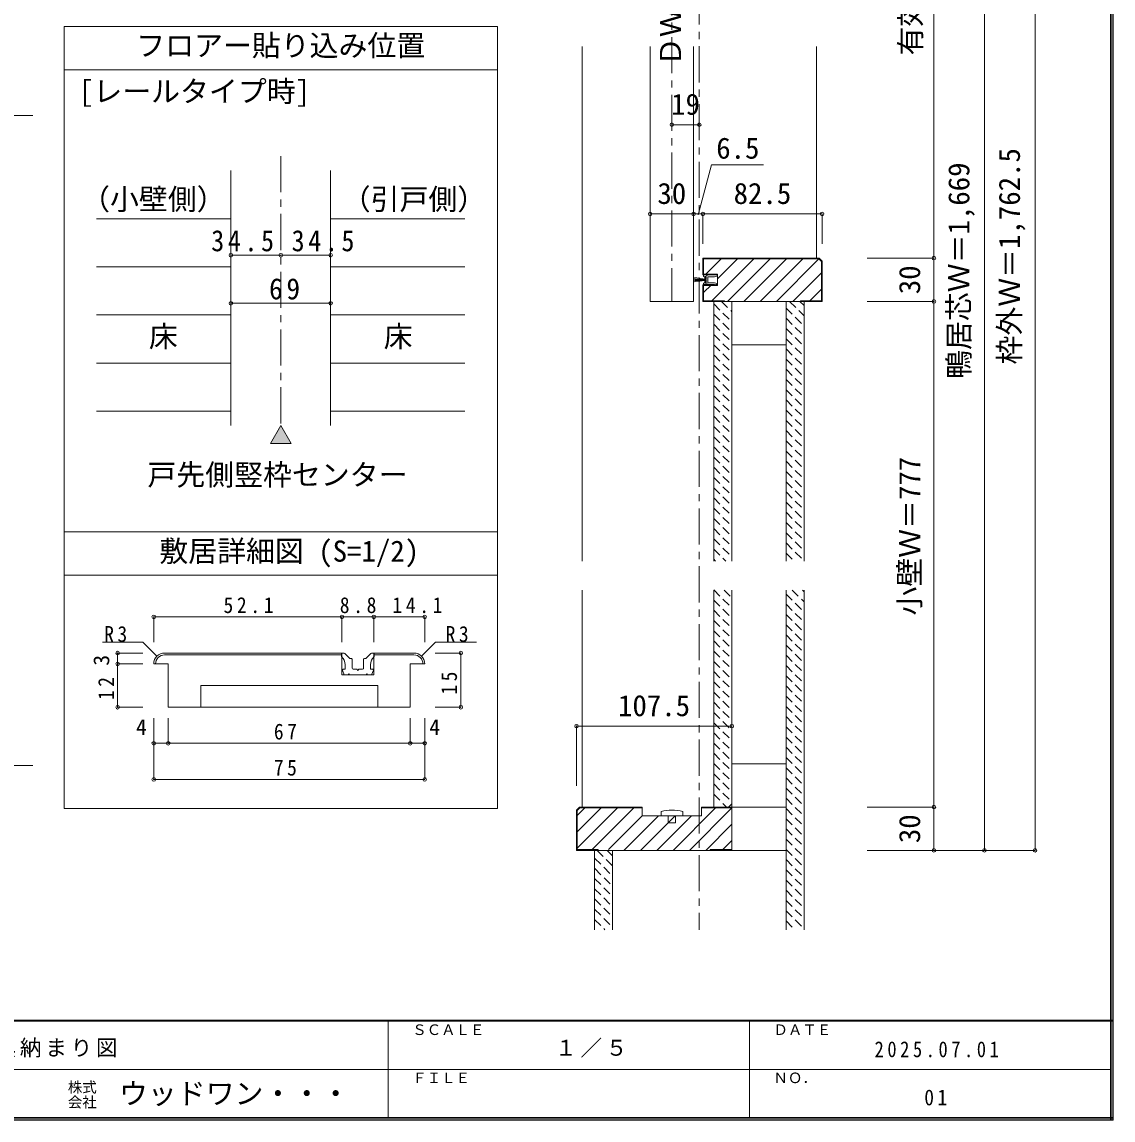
# Model space of a CAD drawing. Units: millimetres at full size, sheet at 1:5, with parts at other scales. Extents: x -957 to 993, y -689 to 708.
# Drawn here: x 238 to 993, y -689 to 71 of the extents above; entities that cross this region are included whole.
import ezdxf
from ezdxf.enums import TextEntityAlignment as Align

# ---------------------------------------------------------------- set-up
doc = ezdxf.new("R2010")
doc.units = ezdxf.units.MM
doc.header["$LTSCALE"] = 5
doc.header["$PDMODE"] = 32
doc.header["$PDSIZE"] = 2.5
doc.linetypes.add('CHAIN1', pattern=[8, 5, -1, 1, -1])
doc.linetypes.add('DASHED1', pattern=[1.8, 1.2, -0.6])
for name, color, linetype, lineweight in [('0-A_文字', 7, 'Continuous', 9), ('0-B_寸法', 7, 'Continuous', 9), ('F-0_補助線', 7, 'Continuous', 9), ('F-1_枠', 6, 'Continuous', 9)]:
    doc.layers.add(name, color=color, linetype=linetype, lineweight=lineweight)
doc.layers.add('F-A_文字', color=7, linetype='Continuous')
doc.styles.add('HG丸ｺﾞｼｯｸM-PRO', font='')
doc.styles.add('ＭＳ ゴシック', font='')
doc.styles.get('HG丸ｺﾞｼｯｸM-PRO').set_extended_font_data('HG丸ｺﾞｼｯｸM-PRO')
doc.styles.get('ＭＳ ゴシック').set_extended_font_data('MS Gothic')

# ---------------------------------------------------------------- blocks, each defined once
blk = doc.blocks.new('4')
at = {"layer": '0-A_文字'}
for p, q in [((-7.5, 43.83), (7.5, 43.83)), ((-7.5, 43.83), (-2.5, 8.83)), ((-3.75, 43.83), (-1.25, 8.83)), ((0, 43.83), (0, 8.83)), ((3.75, 43.83), (1.25, 8.83)), ((2.5, 8.83), (7.5, 43.83)), ((-16.5, 3.83), (-16.5, 12.33)), ((-11, 5.33), (-11, 8.83)), ((-11, 8.83), (11, 8.83)), ((16.5, 12.33), (16.5, 3.83))]:
    blk.add_line(p, q, dxfattribs=at)
for points in [[(-15, 13.83), (-11.5, 13.83), (-9, 8.83), (-11.5, 8.83), (-11.5, 3.83), (-2.5, 3.83)], [(-11, 5.33), (11, 5.33), (11, 8.83)], [(2.5, 3.83), (11.5, 3.83), (11.5, 8.83), (9, 8.83), (11.5, 13.83), (15, 13.83)], [(-15.44, -33.59), (-18, -24.67), (-16.5, -24.67), (-16.5, -1.17)], [(0, -2.17), (-10.5, -2.17), (-10.5, -24.67), (-12.54, -33.51)], [(12.54, -33.51), (10.5, -24.67), (10.5, -2.17), (0, -2.17)], [(16.5, -1.17), (16.5, -24.67), (18, -24.67), (15.44, -33.59)]]:
    blk.add_lwpolyline(points, dxfattribs=at)
for centre, radius, start, end in [((-15, 12.33), 1.5, 90, 180), ((-17.83, 1.33), 2.83, 0, 61.92751), ((-17.83, 1.33), 2.83, 298.07249, 0), ((0, 2.49), 2.83, 90, 151.92751), ((0, 2.49), 2.83, 28.07249, 90), ((15, 12.33), 1.5, 0, 90), ((17.83, 1.33), 2.83, 118.07249, 180), ((17.83, 1.33), 2.83, 180, 241.92751), ((-14, -33.17), 1.5, 196.01316, 347.0113), ((14, -33.17), 1.5, 192.9887, 343.98684)]:
    blk.add_arc(centre, radius, start, end, dxfattribs=at)

msp = doc.modelspace()

# ---------------------------------------------------------------- linework, layer by layer
at = {"layer": '0-B_寸法', "linetype": 'CHAIN1'}
for p, q in [((706.46, 414.261), (706.46, -557.361)), ((687.46, 260.626), (687.46, -122.374)), ((-139.705, 6.407), (249.295, 6.407)), ((416.795, -21.825), (416.795, -208.332)), ((-139.705, -443.593), (249.295, -443.593))]:
    msp.add_line(p, q, dxfattribs=at)
at = {"layer": '0-B_寸法'}
for p, q in [((938.806, 406.126), (938.806, -502.374)), ((868.806, 312.626), (868.806, -92.375)), ((903.806, 312.626), (903.806, -502.374)), ((566.795, 68.058), (266.795, 68.058)), ((266.795, 68.058), (266.795, -473.435)), ((625.46, 54.111), (625.46, -302.151)), ((672.46, 54.111), (672.46, -122.374)), ((702.46, 54.111), (702.46, -122.374)), ((787.46, 54.111), (787.46, -92.375)), ((566.795, 38.058), (266.795, 38.058)), ((382.295, -31.825), (382.295, -208.332)), ((451.295, -31.825), (451.295, -208.332)), ((289.355, -65.127), (382.295, -65.127)), ((451.295, -65.127), (544.255, -65.127)), ((702.46, -61.818), (672.46, -61.818)), ((672.46, -61.818), (672.46, -82.613)), ((708.96, -61.818), (702.46, -61.818)), ((702.46, -61.818), (702.46, -82.613)), ((708.96, -61.818), (708.96, -82.613)), ((791.46, -61.818), (791.46, -82.613)), ((791.46, -61.818), (791.46, -82.613)), ((382.295, -90.387), (416.795, -90.387)), ((416.795, -90.387), (451.295, -90.387)), ((289.355, -98.428), (382.295, -98.428)), ((451.295, -98.428), (544.255, -98.428)), ((708.96, -103.925), (708.96, -92.375)), ((709.46, -103.425), (709.46, -92.875)), ((789.132, -92.875), (709.46, -92.875)), ((710.945, -103.425), (721.495, -92.874)), ((715.122, -121.875), (744.122, -92.874)), ((718.96, -106.723), (732.809, -92.874)), ((725.936, -122.375), (755.436, -92.874)), ((737.25, -122.375), (766.75, -92.874)), ((748.564, -122.375), (778.064, -92.874)), ((759.877, -122.375), (789.255, -92.997)), ((790.96, -94.703), (789.132, -92.875)), ((791.46, -94.496), (791.46, -122.375)), ((868.806, -92.375), (822.554, -92.375)), ((868.806, -92.375), (868.806, -122.375)), ((718.96, -103.925), (708.96, -103.925)), ((771.191, -122.375), (790.96, -102.605)), ((718.96, -110.825), (708.96, -110.825)), ((708.96, -110.825), (708.96, -122.375)), ((709.46, -116.223), (714.859, -110.825)), ((718.96, -111.325), (709.46, -111.325)), ((709.46, -111.325), (709.46, -121.875)), ((783.005, -121.875), (790.96, -113.919)), ((382.295, -123.689), (451.295, -123.689)), ((672.46, -122.374), (702.46, -122.374)), ((791.46, -122.375), (708.96, -122.375)), ((723.96, -121.875), (709.46, -121.875)), ((716.46, -302.151), (716.46, -122.375)), ((723.96, -121.875), (723.96, -122.375)), ((728.96, -302.151), (728.96, -122.375)), ((758.96, -122.375), (728.96, -122.375)), ((728.96, -122.432), (728.96, -152.375)), ((766.46, -122.375), (778.96, -122.375)), ((766.46, -302.151), (766.46, -122.375)), ((766.46, -122.432), (766.46, -152.375)), ((776.46, -121.875), (776.46, -122.375)), ((778.96, -302.151), (778.96, -122.375)), ((868.806, -122.375), (822.554, -122.375)), ((868.806, -122.375), (868.806, -472.374)), ((289.355, -131.73), (382.295, -131.73)), ((451.295, -131.73), (544.255, -131.73)), ((766.46, -152.375), (728.96, -152.375)), ((289.355, -165.031), (382.295, -165.031)), ((451.295, -165.031), (544.255, -165.031)), ((289.355, -198.332), (382.295, -198.332)), ((451.295, -198.332), (544.255, -198.332)), ((416.795, -208.332), (409.657, -220.694)), ((416.795, -208.332), (423.932, -220.694)), ((409.657, -220.694), (423.932, -220.694)), ((566.795, -281.942), (266.795, -281.942)), ((566.795, -311.942), (266.795, -311.942)), ((625.46, -322.151), (625.46, -472.374)), ((716.46, -472.374), (716.46, -322.151)), ((728.96, -472.374), (728.96, -322.151)), ((766.46, -557.361), (766.46, -322.151)), ((778.96, -557.361), (778.96, -322.151)), ((328.911, -340.783), (328.911, -358.283)), ((328.911, -340.783), (459.161, -340.783)), ((459.161, -340.783), (481.161, -340.783)), ((459.161, -340.783), (459.161, -358.283)), ((481.161, -340.783), (516.411, -340.783)), ((481.161, -340.783), (481.161, -358.283)), ((516.411, -340.783), (516.411, -358.283)), ((321.411, -358.283), (293.373, -358.283)), ((331.107, -367.98), (321.411, -358.283)), ((303.911, -365.783), (303.911, -403.283)), ((303.911, -365.783), (321.411, -365.783)), ((336.41, -367.033), (459.161, -367.033)), ((336.411, -365.783), (459.161, -365.783)), ((459.161, -365.783), (459.161, -380.783)), ((464.316, -369.314), (461.152, -366.149)), ((464.846, -369.533), (465.661, -369.533)), ((466.161, -376.283), (466.161, -370.033)), ((474.161, -376.283), (474.161, -370.033)), ((475.475, -369.533), (474.661, -369.533)), ((476.005, -369.314), (479.169, -366.149)), ((481.411, -365.783), (480.053, -365.783)), ((481.161, -365.783), (508.911, -365.783)), ((481.161, -365.783), (481.161, -380.783)), ((481.161, -367.033), (508.911, -367.033)), ((481.411, -368.283), (481.411, -365.783)), ((541.41, -365.783), (523.697, -365.783)), ((541.41, -365.783), (541.41, -403.283)), ((303.911, -373.283), (321.411, -373.283)), ((461.411, -377.033), (459.911, -377.033)), ((461.411, -377.033), (461.411, -373.873)), ((466.911, -377.033), (469.411, -377.033)), ((469.411, -377.033), (470.161, -377.783)), ((470.161, -377.783), (470.911, -377.033)), ((470.911, -377.033), (473.411, -377.033)), ((478.911, -377.033), (478.911, -373.873)), ((478.911, -377.033), (480.411, -377.033)), ((479.661, -380.783), (480.875, -377.717)), ((459.161, -380.783), (481.161, -380.783)), ((475.911, -380.783), (464.411, -380.783)), ((476.411, -380.283), (475.911, -380.783)), ((476.911, -380.783), (476.411, -380.283)), ((476.911, -380.783), (479.661, -380.783)), ((361.411, -388.283), (483.911, -388.283)), ((361.411, -403.283), (361.411, -388.283)), ((483.911, -403.283), (483.911, -388.283)), ((303.911, -403.283), (321.411, -403.283)), ((506.41, -403.283), (338.911, -403.283)), ((541.41, -403.283), (523.697, -403.283)), ((328.911, -428.283), (328.911, -410.783)), ((338.911, -428.283), (338.911, -410.783)), ((506.41, -428.283), (506.41, -410.783)), ((516.411, -428.283), (516.411, -410.783)), ((621.46, -416.389), (621.46, -457.622)), ((728.96, -416.389), (728.96, -457.622)), ((328.911, -453.283), (328.911, -428.283)), ((328.911, -428.283), (516.411, -428.283)), ((516.411, -453.283), (516.411, -428.283)), ((766.46, -442.432), (728.96, -442.432)), ((766.46, -442.432), (766.46, -472.374)), ((328.911, -453.283), (516.411, -453.283)), ((623.582, -472.374), (621.46, -474.496)), ((621.46, -474.496), (621.46, -502.375)), ((621.96, -500.802), (649.888, -472.874)), ((621.96, -489.488), (638.574, -472.874)), ((623.789, -472.874), (621.96, -474.703)), ((621.96, -478.175), (627.261, -472.874)), ((621.96, -474.703), (621.96, -501.875)), ((623.582, -472.374), (666.96, -472.374)), ((623.789, -472.874), (666.96, -472.874)), ((632.202, -501.875), (661.202, -472.874)), ((643.515, -501.875), (667.015, -478.374)), ((654.329, -502.375), (678.329, -478.374)), ((665.643, -502.375), (689.643, -478.374)), ((676.956, -502.375), (700.956, -478.374)), ((679.96, -475.374), (679.96, -478.374)), ((684.96, -478.374), (684.96, -483.374)), ((688.27, -502.375), (717.77, -472.874)), ((699.584, -502.375), (728.96, -472.998)), ((707.96, -478.374), (707.96, -472.374)), ((728.96, -472.374), (707.96, -472.374)), ((728.96, -472.874), (707.96, -472.874)), ((728.96, -472.374), (728.96, -502.375)), ((766.46, -472.374), (728.96, -472.374)), ((766.46, -472.374), (766.46, -502.317)), ((868.806, -472.374), (822.554, -472.374)), ((868.806, -472.374), (868.806, -502.374)), ((710.898, -502.375), (728.96, -484.312)), ((722.711, -501.875), (728.96, -495.625)), ((728.96, -502.375), (621.46, -502.375)), ((621.96, -501.875), (636.46, -501.875)), ((633.96, -557.361), (633.96, -502.375)), ((636.46, -502.375), (636.46, -501.875)), ((646.46, -557.361), (646.46, -502.375)), ((766.46, -502.375), (728.96, -502.375)), ((938.806, -502.374), (822.554, -502.374))]:
    msp.add_line(p, q, dxfattribs=at)
at = {"layer": '0-B_寸法', "color": 4}
for p, q in [((687.46, -0.049), (706.46, -0.049)), ((708.96, -61.818), (791.46, -61.818)), ((621.46, -416.389), (728.96, -416.389))]:
    msp.add_line(p, q, dxfattribs=at)
at = {"layer": '0-B_寸法', "linetype": 'DASHED1'}
for p, q in [((716.46, -124.074), (728.96, -136.574)), ((721.832, -122.375), (728.96, -129.503)), ((766.46, -126.95), (778.96, -139.45)), ((768.956, -122.375), (778.96, -132.379)), ((776.027, -122.375), (778.96, -125.308)), ((716.46, -131.145), (728.96, -143.645)), ((766.46, -134.021), (778.96, -146.521)), ((716.46, -138.216), (728.96, -150.716)), ((766.46, -141.092), (778.96, -153.592)), ((716.46, -145.287), (728.96, -157.787)), ((766.46, -148.163), (778.96, -160.663)), ((716.46, -152.358), (728.96, -164.858)), ((716.46, -159.429), (728.96, -171.929)), ((766.46, -155.234), (778.96, -167.734)), ((716.46, -166.5), (728.96, -179)), ((766.46, -162.305), (778.96, -174.805)), ((716.46, -173.571), (728.96, -186.071)), ((766.46, -169.376), (778.96, -181.876)), ((716.46, -180.642), (728.96, -193.142)), ((766.46, -176.447), (778.96, -188.947)), ((716.46, -187.713), (728.96, -200.213)), ((766.46, -183.519), (778.96, -196.019)), ((716.46, -194.784), (728.96, -207.284)), ((766.46, -190.59), (778.96, -203.09)), ((716.46, -201.856), (728.96, -214.356)), ((766.46, -197.661), (778.96, -210.161)), ((766.46, -204.732), (778.96, -217.232)), ((716.46, -208.927), (728.96, -221.427)), ((766.46, -211.803), (778.96, -224.303)), ((716.46, -215.998), (728.96, -228.498)), ((766.46, -218.874), (778.96, -231.374)), ((716.46, -223.069), (728.96, -235.569)), ((766.46, -225.945), (778.96, -238.445)), ((716.46, -230.14), (728.96, -242.64)), ((766.46, -233.016), (778.96, -245.516)), ((716.46, -237.211), (728.96, -249.711)), ((766.46, -240.087), (778.96, -252.587)), ((716.46, -244.282), (728.96, -256.782)), ((766.46, -247.158), (778.96, -259.658)), ((716.46, -251.353), (728.96, -263.853)), ((716.46, -258.424), (728.96, -270.924)), ((766.46, -254.229), (778.96, -266.729)), ((716.46, -265.495), (728.96, -277.995)), ((766.46, -261.3), (778.96, -273.8)), ((716.46, -272.566), (728.96, -285.066)), ((766.46, -268.371), (778.96, -280.871)), ((716.46, -279.637), (728.96, -292.137)), ((766.46, -275.442), (778.96, -287.942)), ((716.46, -286.708), (728.96, -299.208)), ((766.46, -282.513), (778.96, -295.013)), ((716.46, -293.779), (724.832, -302.151)), ((766.46, -289.585), (778.96, -302.085)), ((716.46, -300.851), (717.761, -302.151)), ((766.46, -296.656), (771.956, -302.151)), ((716.46, -322.064), (728.96, -334.564)), ((723.619, -322.151), (728.96, -327.493)), ((766.46, -324.94), (778.96, -337.44)), ((770.743, -322.151), (778.96, -330.369)), ((777.814, -322.151), (778.96, -323.298)), ((716.46, -329.135), (728.96, -341.635)), ((766.46, -332.011), (778.96, -344.511)), ((716.46, -336.206), (728.96, -348.706)), ((766.46, -339.082), (778.96, -351.582)), ((716.46, -343.277), (728.96, -355.777)), ((766.46, -346.153), (778.96, -358.653)), ((716.46, -350.348), (728.96, -362.848)), ((766.46, -353.224), (778.96, -365.724)), ((716.46, -357.419), (728.96, -369.919)), ((716.46, -364.49), (728.96, -376.99)), ((766.46, -360.295), (778.96, -372.795)), ((716.46, -371.561), (728.96, -384.061)), ((766.46, -367.366), (778.96, -379.866)), ((716.46, -378.632), (728.96, -391.132)), ((766.46, -374.437), (778.96, -386.937)), ((716.46, -385.703), (728.96, -398.203)), ((766.46, -381.508), (778.96, -394.008)), ((716.46, -392.774), (728.96, -405.274)), ((766.46, -388.58), (778.96, -401.08)), ((716.46, -399.845), (728.96, -412.345)), ((766.46, -395.651), (778.96, -408.151)), ((766.46, -402.722), (778.96, -415.222)), ((716.46, -406.917), (728.96, -419.417)), ((766.46, -409.793), (778.96, -422.293)), ((716.46, -413.988), (728.96, -426.488)), ((766.46, -416.864), (778.96, -429.364)), ((716.46, -421.059), (728.96, -433.559)), ((766.46, -423.935), (778.96, -436.435)), ((716.46, -428.13), (728.96, -440.63)), ((766.46, -431.006), (778.96, -443.506)), ((716.46, -435.201), (728.96, -447.701)), ((766.46, -438.077), (778.96, -450.577)), ((716.46, -442.272), (728.96, -454.772)), ((766.46, -445.148), (778.96, -457.648)), ((716.46, -449.343), (728.96, -461.843)), ((766.46, -452.219), (778.96, -464.719)), ((716.46, -456.414), (728.96, -468.914)), ((716.46, -463.485), (725.35, -472.374)), ((766.46, -459.29), (778.96, -471.79)), ((728.96, -470.104), (726.69, -472.374)), ((766.46, -466.361), (778.96, -478.861)), ((766.46, -473.432), (778.96, -485.932)), ((766.46, -480.503), (778.96, -493.003)), ((766.46, -487.574), (778.96, -500.074)), ((766.46, -494.646), (778.96, -507.146)), ((633.96, -507.723), (646.46, -520.223)), ((635.683, -502.375), (646.46, -513.152)), ((642.754, -502.375), (646.46, -506.081)), ((766.46, -501.717), (778.96, -514.217)), ((766.46, -508.788), (778.96, -521.288)), ((634.178, -515.012), (646.46, -527.294)), ((766.46, -515.859), (778.96, -528.359)), ((633.96, -521.865), (646.46, -534.365)), ((766.46, -522.93), (778.96, -535.43)), ((633.96, -528.936), (646.46, -541.436)), ((766.46, -530.001), (778.96, -542.501)), ((633.96, -536.007), (646.46, -548.507)), ((766.46, -537.072), (778.96, -549.572)), ((633.96, -543.078), (646.46, -555.578)), ((766.46, -544.143), (778.96, -556.643)), ((633.96, -550.149), (641.172, -557.361)), ((766.46, -551.214), (772.607, -557.361))]:
    msp.add_line(p, q, dxfattribs=at)
at = {"layer": '0-B_寸法'}
for points in [[(566.795, 68.058), (566.795, -473.435), (266.795, -473.435)], [(750.856, -27.792), (714.876, -27.792), (705.604, -62.397)], [(791.46, -94.496), (789.339, -92.375), (708.96, -92.375)], [(790.96, -94.703), (790.96, -121.875), (776.46, -121.875)], [(718.96, -111.325), (718.96, -103.425), (709.46, -103.425)], [(514.214, -367.98), (523.91, -358.283), (552.151, -358.283)], [(458.911, -368.283), (458.911, -365.783), (460.268, -365.783)], [(338.911, -403.283), (338.911, -373.283), (328.911, -373.283)], [(463.411, -380.783), (460.661, -380.783), (459.446, -377.717)], [(506.411, -403.283), (506.411, -373.283), (516.411, -373.283)], [(463.411, -380.783), (463.911, -380.283), (464.411, -380.783)], [(707.96, -478.374), (666.96, -478.374), (666.96, -472.374)], [(694.96, -475.374), (694.96, -478.374), (679.96, -478.374)], [(689.96, -478.374), (689.96, -483.374), (684.96, -483.374)], [(728.96, -501.875), (713.96, -501.875), (713.96, -502.375)]]:
    msp.add_lwpolyline(points, dxfattribs=at)
for centre, radius, start, end in [((336.411, -373.283), 7.5, 90, 180), ((336.411, -373.283), 6.25, 90, 180), ((453.911, -373.873), 7.5, 0, 48.19), ((460.268, -367.033), 1.25, 45, 90), ((464.846, -368.783), 0.75, 225, 270), ((465.661, -370.033), 0.5, 0, 90), ((474.661, -370.033), 0.5, 90, 180), ((475.475, -368.783), 0.75, 270, 315), ((486.41, -373.873), 7.5, 131.81, 180), ((480.053, -367.033), 1.25, 90, 135), ((508.911, -373.283), 7.5, 0, 90), ((508.911, -373.283), 6.25, 0, 90), ((459.911, -377.533), 0.5, 90, 201.616), ((466.911, -376.283), 0.75, 180, 270), ((473.411, -376.283), 0.75, 270, 0), ((480.411, -377.533), 0.5, 338.384, 90), ((687.46, -505.826), 31.361, 76.16371, 103.83632)]:
    msp.add_arc(centre, radius, start, end, dxfattribs=at)
for p in [(687.46, -0.049), (706.46, -0.049), (672.46, -61.818), (702.46, -61.818), (708.96, -61.818), (791.46, -61.818), (382.295, -90.387), (416.795, -90.387), (451.295, -90.387), (868.806, -92.375), (868.806, -122.375), (382.295, -123.689), (451.295, -123.689), (328.911, -340.783), (459.161, -340.783), (481.161, -340.783), (516.411, -340.783), (303.911, -365.783), (541.41, -365.783), (303.911, -373.283), (303.911, -403.283), (541.41, -403.283), (621.46, -416.389), (728.96, -416.389), (328.911, -428.283), (338.911, -428.283), (506.41, -428.283), (516.411, -428.283), (328.911, -453.283), (516.411, -453.283), (868.806, -472.374), (868.806, -502.374), (903.806, -502.374), (938.806, -502.374)]:
    msp.add_point(p, dxfattribs=at)
at = {"layer": '0-B_寸法', "color": 16}
msp.add_solid([(409.657, -220.694), (416.795, -208.332), (423.932, -220.694)], dxfattribs=at)
at = {"layer": 'F-0_補助線'}
for p, q in [((491.115, -620.732), (491.115, -687.398)), ((741.115, -620.732), (741.115, -687.398))]:
    msp.add_line(p, q, dxfattribs=at)
at = {"layer": 'F-1_枠'}
for p, q in [((991.115, 707.602), (991.115, -689.065)), ((991.948, 707.602), (991.948, -689.065)), ((992.782, 707.602), (992.782, -689.065)), ((992.782, -619.898), (-957.218, -619.898)), ((992.782, -620.731), (-957.218, -620.731)), ((491.115, -620.731), (491.115, -687.398)), ((17.782, -654.065), (991.115, -654.066)), ((992.782, -687.398), (-957.218, -687.398)), ((992.782, -688.231), (-957.218, -688.231)), ((992.782, -689.065), (-957.218, -689.065))]:
    msp.add_line(p, q, dxfattribs=at)

# ---------------------------------------------------------------- block references
at = {"layer": '0-B_寸法', "xscale": 0.2, "yscale": 0.2, "rotation": 90}
msp.add_blockref('4', (712.026, -107.375), dxfattribs=at)

# ---------------------------------------------------------------- texts
at = {"layer": '0-B_寸法', "style": 'ＭＳ ゴシック'}
for s, height, p in [('有効開口Ｗ＝832', 14.66, (864.318, 47.903)), ('ＤＷ＝810', 14.66, (698.236, 40.505)), ('枠外Ｗ＝1,762.5', 14.66, (932.76, -166.023)), ('鴨居芯Ｗ＝1,669', 14.66, (897.76, -176.023)), ('30', 14.66, (863.662, -117.375)), ('小壁Ｗ＝777', 14.66, (863.708, -339.871)), ('3', 11, (301.411, -374.533)), ('30', 14.66, (863.662, -497.374))]:
    msp.add_text(s, height=height, rotation=90, dxfattribs=at).set_placement(p, align=Align.BOTTOM_LEFT)
for s, height, p in [('フロアー貼り込み位置', 14.66, (316.795, 43.058)), ('[レールタイプ時]', 14.66, (277.135, 11.368)), ('19', 14.66, (686.96, 2.451)), ('6.5', 14.66, (718.175, -27.971)), ('（小壁側）', 14.66, (278.627, -63.341)), ('（引戸側）', 14.66, (458.991, -63.341)), ('30', 14.66, (677.46, -59.318)), ('82.5', 14.66, (730.21, -59.318)), ('床', 14.66, (325.545, -158.38)), ('床', 14.66, (488.045, -158.38)), ('戸先側竪枠センター', 14.66, (324.53, -254.074)), ('敷居詳細図 (S=1/2)', 14.66, (332.785, -306.942)), ('107.5', 14.66, (650.21, -413.889)), ('4', 11, (316.623, -425.783)), ('4', 11, (519.598, -425.783))]:
    msp.add_text(s, height=height, dxfattribs=at).set_placement(p, align=Align.BOTTOM_LEFT)
at = {"layer": '0-B_寸法', "attachment_point": 7, "style": 'ＭＳ ゴシック'}
for s, insert, char_height in [('\\T1.28;\\W0.9;34.5', (368.676, -87.887), 14.66), ('\\T1.28;\\W0.9;34.5', (424.314, -87.887), 14.66), ('\\T1.27;\\W0.95;69', (408.67, -121.189), 14.66), ('\\T1.38;\\W0.9;52.1', (377.161, -338.283), 11), ('\\T1.38;\\W0.9;8.8', (457.661, -338.283), 11), ('\\T1.38;\\W0.9;14.1', (494.065, -338.283), 11), ('\\T1.36;\\W0.9;R3', (294.623, -358.283), 11), ('\\T1.36;\\W0.9;R3', (530.901, -358.283), 11), ('\\T1.36;\\W0.9;67', (412.035, -425.783), 11), ('\\T1.36;\\W0.9;75', (412.036, -450.783), 11), ('\\T1.39;\\W0.85;2025.07.01', (827.782, -645.732), 11)]:
    msp.add_mtext(s, dxfattribs=dict(at, insert=insert, char_height=char_height))
at = {"layer": '0-B_寸法', "char_height": 11, "attachment_point": 7, "rotation": 90, "style": 'ＭＳ ゴシック'}
for s, insert in [('\\T1.36;\\W0.9;15', (538.91, -394.533)), ('\\T1.36;\\W0.9;12', (301.411, -398.283))]:
    msp.add_mtext(s, dxfattribs=dict(at, insert=insert))
at = {"layer": 'F-0_補助線', "style": 'ＭＳ ゴシック'}
for s, p in [('ＳＣＡＬＥ', (507.782, -632.398)), ('ＤＡＴＥ', (757.782, -632.398)), ('ＦＩＬＥ', (507.782, -665.732)), ('ＮＯ．', (757.782, -665.732))]:
    msp.add_text(s, height=7.331, dxfattribs=at).set_placement(p, align=Align.BOTTOM_LEFT)
at = {"layer": 'F-0_補助線', "insert": (606.605, -645.845), "char_height": 11, "attachment_point": 7, "style": 'ＭＳ ゴシック'}
msp.add_mtext('\\T1.17;１／５', dxfattribs=at)
at = {"layer": 'F-1_枠', "color": 7, "style": 'HG丸ｺﾞｼｯｸM-PRO'}
for s, height, p in [('株式', 7.331, (269.449, -672.232)), ('ウッドワン・・・', 14.66, (304.825, -682.398)), ('会社', 7.331, (269.449, -682.565))]:
    msp.add_text(s, height=height, dxfattribs=at).set_placement(p, align=Align.BOTTOM_LEFT)
at = {"layer": 'F-A_文字', "char_height": 11, "attachment_point": 7, "style": 'ＭＳ ゴシック'}
for s, insert in [('\\T1.17;建具納まり図', (201.115, -645.731)), ('\\T1.36;\\W0.9;01', (862.157, -679.065))]:
    msp.add_mtext(s, dxfattribs=dict(at, insert=insert))

doc.saveas('drawing.dxf')
